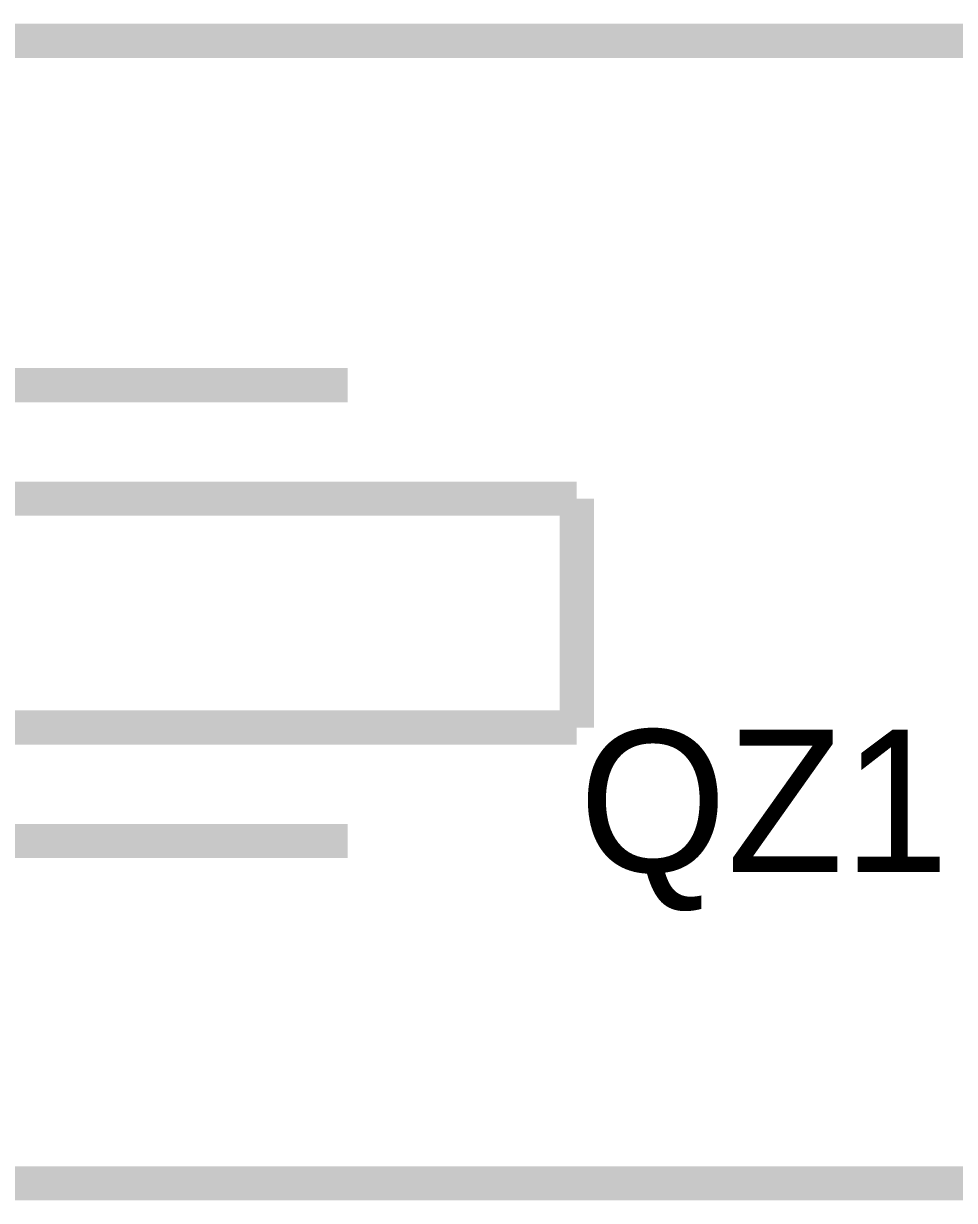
# Model space of a CAD drawing. Header units: millimetres. Extents: x 0 to 567, y 0 to 399.
# Drawn here: x 276.17 to 284.32, y 102.35 to 112.65 of the extents above; entities that cross this region are included whole.
import ezdxf

# ---------------------------------------------------------------- set-up
doc = ezdxf.new("R2010")
doc.units = ezdxf.units.MM
doc.layers.add('Sheet', color=255, linetype='Continuous')

msp = doc.modelspace()

# ---------------------------------------------------------------- linework, layer by layer
at = {"layer": 'Sheet', "const_width": 0.3}
for points in [[(270.022, 112.497), (270.022, 112.497), (285, 112.497)], [(271.014, 109.482), (279.009, 109.482)], [(269.011, 108.489), (281.012, 108.489)], [(281.012, 108.489), (281.012, 106.485)], [(281.012, 106.485), (269.011, 106.485)], [(271.014, 105.493), (279.009, 105.493)], [(287.509, 102.497), (287.509, 102.497), (275.021, 102.497)]]:
    msp.add_lwpolyline(points, dxfattribs=at)

# ---------------------------------------------------------------- texts
at = {"layer": 'Sheet'}
msp.add_text('QZ1', height=1.2452, dxfattribs=at).set_placement((281.031, 105.221))

doc.saveas('drawing.dxf')
